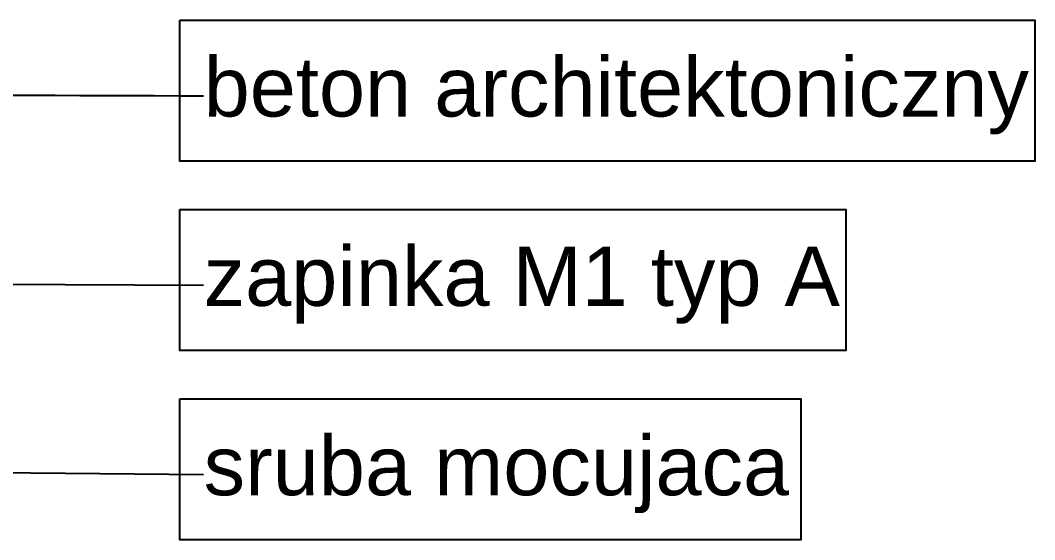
# Model space of a CAD drawing. Header units: millimetres. Extents: x -7826 to 55813, y 465 to 25965.
# Drawn here: x 49697 to 50209, y 11236 to 11498 of the extents above; entities that cross this region are included whole.
import ezdxf

# ---------------------------------------------------------------- set-up
doc = ezdxf.new("R2010")
doc.units = ezdxf.units.MM
doc.layers.add('Annotation - Label5', color=161, linetype='Continuous', lineweight=25)
doc.styles.add('GENERATED_STYLE_1', font='arial.ttf')
doc.styles.get("Standard").update_dxf_attribs({"font": 'arial.ttf'})
doc.dimstyles.new('GENERATED_STYLE__19', dxfattribs={"dimtxt": 0.18, "dimasz": 91.2, "dimexe": 0.18, "dimexo": 0.0625, "dimgap": 0.09, "dimtad": 0, "dimtih": 1, "dimtoh": 1, "dimdec": 4, "dimzin": 0, "dimdsep": 46, "dimtxsty": 'Standard', "dimcen": 0.09, "dimadec": 0, "dimazin": 0, "dimtfac": 1, "dimtdec": 4, "dimtmove": 0, "dimatfit": 3, "dimldrblk": 'ARROWHEAD_5', "dimfxl": 0, "dimtolj": 1, "dimtzin": 0, "dimarcsym": 0})

# ---------------------------------------------------------------- blocks, each defined once
blk = doc.blocks.new('ARROWHEAD_5')
at = {"color": 0, "linetype": 'Continuous', "lineweight": 0}
blk.add_line((0, 0), (-1, 0), dxfattribs=at)
blk.add_solid([(-1, 0.2679), (0, 0), (-1, -0.2679), (-1, 0.2679)], dxfattribs=at)

msp = doc.modelspace()

# ---------------------------------------------------------------- linework, layer by layer
at = {"layer": 'Annotation - Label5', "linetype": 'Continuous', "flags": 128}
for points in [[(49777.18, 11498.09), (50209.04, 11498.09), (50209.04, 11426.95), (49777.18, 11426.95)], [(49777.18, 11402.37), (50113.59, 11402.37), (50113.59, 11331.23), (49777.18, 11331.23)], [(49777.18, 11306.65), (50090.82, 11306.65), (50090.82, 11235.51), (49777.18, 11235.51)]]:
    msp.add_lwpolyline(points, close=True, dxfattribs=at)

# ---------------------------------------------------------------- texts
at = {"layer": 'Annotation - Label5', "linetype": 'Continuous', "char_height": 30, "attachment_point": 4, "style": 'GENERATED_STYLE_1'}
for s, insert, width in [('{beton architektoniczny}', (49789.18, 11459.92), 587.3186), ('{zapinka M1 typ A}', (49789.18, 11364.19), 577.99), ('{sruba mocujaca}', (49789.18, 11268.47), 452.6436)]:
    msp.add_mtext(s, dxfattribs=dict(at, insert=insert, width=width))

# ---------------------------------------------------------------- leaders
at = {"layer": 'Annotation - Label5', "linetype": 'Continuous', "path_type": 1, "annotation_type": 0, "has_hookline": 1, "hookline_direction": 0, "text_width": 413.9}
msp.add_leader([(48990.28, 11462.52), (49789.09, 11459.92)], dimstyle='GENERATED_STYLE__19', dxfattribs=at)
at = {"layer": 'Annotation - Label5', "linetype": 'Continuous', "annotation_type": 0, "has_hookline": 1, "hookline_direction": 0}
for points, text_width in [([(49201.36, 11366.8), (49789.09, 11364.19)], 320.71), ([(49506.38, 11271.08), (49789.09, 11268.47)], 292.78)]:
    msp.add_leader(points, dimstyle='GENERATED_STYLE__19', dxfattribs=dict(at, text_width=text_width))

doc.saveas('drawing.dxf')
